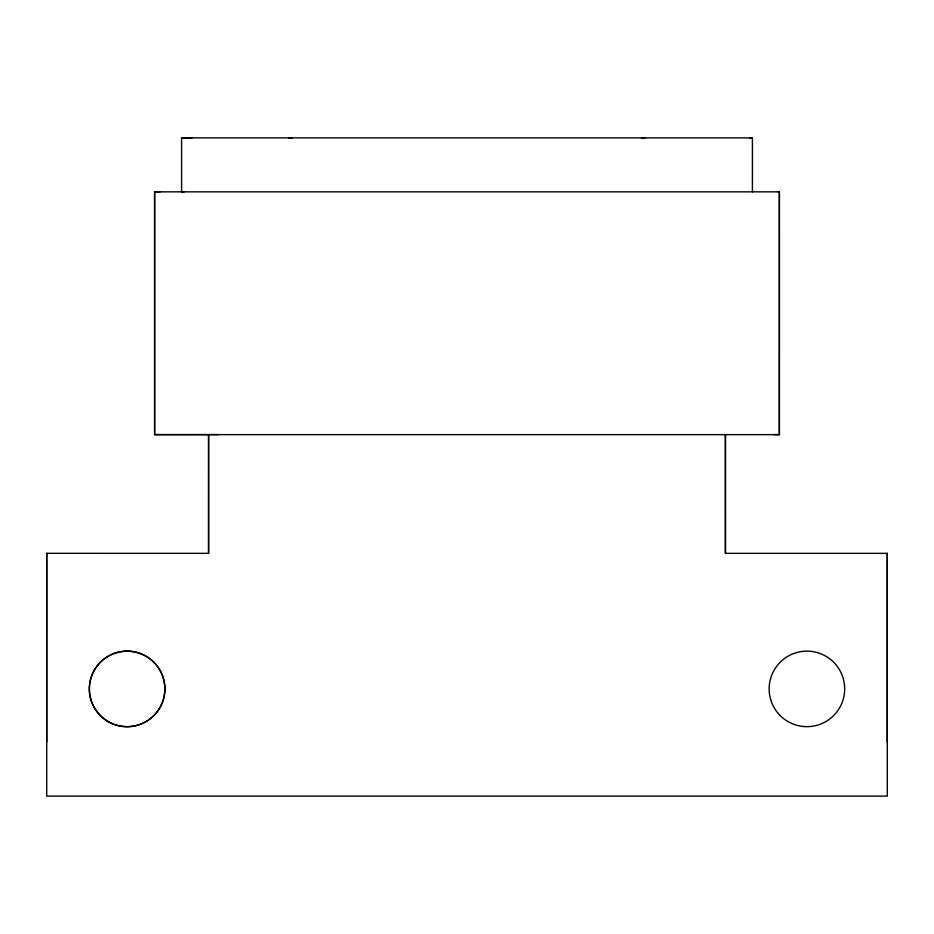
<?xml version="1.0" encoding="UTF-8"?>
<svg xmlns="http://www.w3.org/2000/svg" width="934" height="934" viewBox="0 0 934 934"><rect width="100%" height="100%" fill="white"/><g stroke="black" fill="none" stroke-linecap="round" stroke-linejoin="round"><path stroke-width="1.4" d="M46.7 742.156L46.7 553.325L208.586 553.348L208.586 434.649L208.562 553.348M181.593 191.844L181.593 137.882L191.855 137.882M725.426 553.348L725.426 434.649L725.438 553.348L887.3 553.348L887.3 796.13L46.712 796.118L46.723 553.348M752.407 191.844L752.419 137.882L181.593 137.893M160.134 191.832L154.612 191.844L154.624 434.637L779.365 434.637L779.376 191.844L154.612 191.844L154.612 434.614L217.937 434.602M887.277 742.156L887.277 553.325M779.365 434.637L779.388 191.832L777.999 191.832M749.815 137.893L752.407 137.893M181.593 191.832L184.185 191.832M773.877 434.625L779.388 434.625M641.623 137.882L645.044 137.882M292.389 137.882L288.968 137.882L292.389 137.882M100.405 715.596A37.769 37.769 0 0 0 163.578 698.667A37.769 37.769 0 0 0 117.334 652.411A37.769 37.769 0 0 0 100.405 715.596M780.217 715.596A37.769 37.769 0 0 0 843.402 698.667A37.769 37.769 0 0 0 797.146 652.411A37.769 37.769 0 0 0 780.217 715.596M100.417 715.654A37.769 37.769 0 0 0 163.602 698.714A37.769 37.769 0 0 0 117.357 652.469A37.769 37.769 0 0 0 100.417 715.654"/></g></svg>
